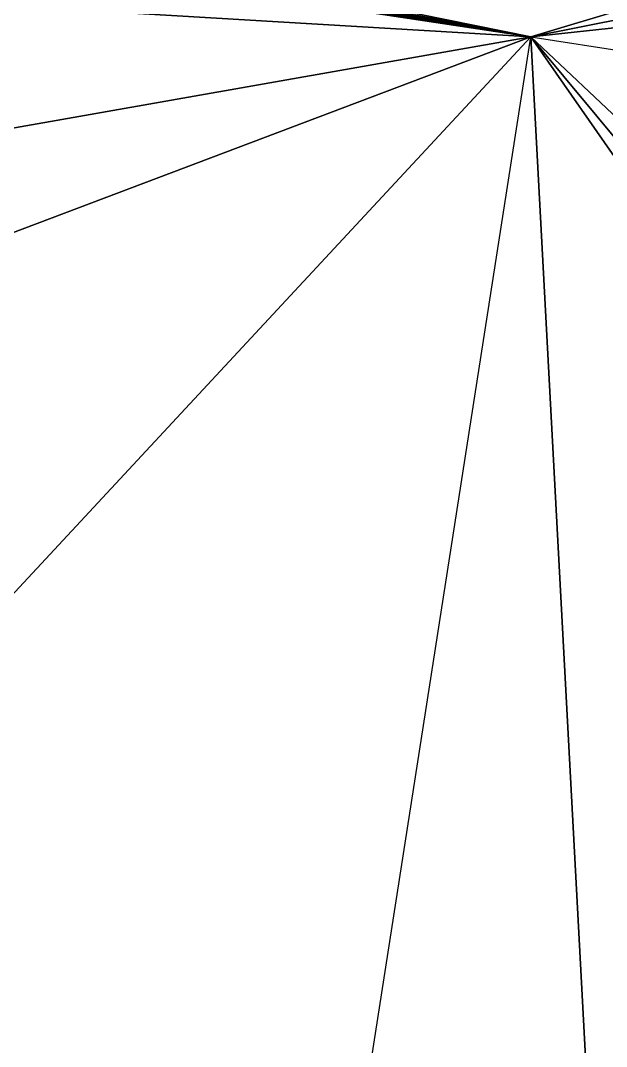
# Model space of a CAD drawing. Header units: metres. Extents: x 503497 to 504361, y 6966567 to 6966857.
# Drawn here: x 504144.56272 to 504144.5666, y 6966713.05802 to 6966713.06481 of the extents above; entities that cross this region are included whole.
import ezdxf

# ---------------------------------------------------------------- set-up
doc = ezdxf.new("R2010")
doc.units = ezdxf.units.M

msp = doc.modelspace()

# ---------------------------------------------------------------- linework, layer by layer
at = {"layer": 'SHADOW_APPROVED_20260111T072000'}
for points in [[(504144.1851, 6966710.622), (504144.5661, 6966713.0647), (504071.3923, 6966727.9687), (504071.0113, 6966725.526), (504144.1851, 6966710.622)], [(504144.5661, 6966713.0647), (504153.1826, 6966711.7206), (504080.0088, 6966726.6246), (504071.3923, 6966727.9687), (504144.5661, 6966713.0647)]]:
    msp.add_lwpolyline(points, close=True, dxfattribs=at)
msp.add_lwpolyline([(504124.6436, 6966689.8311), (504125.6223, 6966696.1052), (504122.7613, 6966696.5515), (504123.3955, 6966700.6171), (504123.6735, 6966701.1907), (504124.1841, 6966701.6081), (504124.6865, 6966701.7525), (504126.4679, 6966701.5261), (504126.6349, 6966702.5968), (504125.8564, 6966702.7697), (504125.4218, 6966703.0603), (504125.0625, 6966703.6133), (504124.9683, 6966704.1079), (504125.9354, 6966710.4181), (504127.8093, 6966710.1258), (504128.3574, 6966713.6393), (504140.8554, 6966711.6898), (504140.8554, 6966711.6898), (504140.7719, 6966711.1544), (504144.1851, 6966710.622), (504144.5661, 6966713.0647), (504153.1826, 6966711.7206), (504152.9477, 6966710.2148), (504167.8718, 6966707.8869)], dxfattribs=at)
at = {"layer": 'SHADOW_APPROVED_20260114T072400'}
for points in [[(504144.1851, 6966710.622), (504144.5661, 6966713.0647), (504072.5577, 6966726.7034), (504072.1767, 6966724.2607), (504144.1851, 6966710.622)], [(504144.5661, 6966713.0647), (504153.1826, 6966711.7206), (504081.1742, 6966725.3593), (504072.5577, 6966726.7034), (504144.5661, 6966713.0647)]]:
    msp.add_lwpolyline(points, close=True, dxfattribs=at)
msp.add_lwpolyline([(504124.6436, 6966689.8311), (504125.6223, 6966696.1052), (504122.7613, 6966696.5515), (504123.3955, 6966700.6171), (504123.6735, 6966701.1907), (504124.1841, 6966701.6081), (504124.6865, 6966701.7525), (504126.4679, 6966701.5261), (504126.6349, 6966702.5968), (504125.8564, 6966702.7697), (504125.4218, 6966703.0603), (504125.0625, 6966703.6133), (504124.9683, 6966704.1079), (504125.9354, 6966710.4181), (504127.8093, 6966710.1258), (504128.3574, 6966713.6393), (504140.8554, 6966711.6898), (504140.8554, 6966711.6898), (504140.7719, 6966711.1544), (504144.1851, 6966710.622), (504144.5661, 6966713.0647), (504153.1826, 6966711.7206), (504152.9477, 6966710.2148), (504167.8718, 6966707.8869)], dxfattribs=at)
at = {"layer": 'SHADOW_APPROVED_20260122T071500'}
for points in [[(504144.1851, 6966710.622), (504144.5661, 6966713.0647), (504061.9996, 6966727.8328), (504061.6186, 6966725.3901), (504144.1851, 6966710.622)], [(504144.5661, 6966713.0647), (504153.1826, 6966711.7206), (504070.6161, 6966726.4887), (504061.9996, 6966727.8328), (504144.5661, 6966713.0647)]]:
    msp.add_lwpolyline(points, close=True, dxfattribs=at)
msp.add_lwpolyline([(504124.6436, 6966689.8311), (504125.6223, 6966696.1052), (504122.7613, 6966696.5515), (504123.3955, 6966700.6171), (504123.6735, 6966701.1907), (504124.1841, 6966701.6081), (504124.6865, 6966701.7525), (504126.4679, 6966701.5261), (504126.6349, 6966702.5968), (504125.8564, 6966702.7697), (504125.4218, 6966703.0603), (504125.0625, 6966703.6133), (504124.9683, 6966704.1079), (504125.9354, 6966710.4181), (504127.8093, 6966710.1258), (504128.3574, 6966713.6393), (504140.8554, 6966711.6898), (504140.8554, 6966711.6898), (504140.7719, 6966711.1544), (504144.1851, 6966710.622), (504144.5661, 6966713.0647), (504153.1826, 6966711.7206), (504152.9477, 6966710.2148), (504167.8718, 6966707.8869)], dxfattribs=at)
at = {"layer": 'SHADOW_APPROVED_20260124T072500'}
for points in [[(504144.1851, 6966710.622), (504144.5661, 6966713.0647), (504068.323, 6966724.7797), (504067.942, 6966722.337), (504144.1851, 6966710.622)], [(504144.5661, 6966713.0647), (504153.1826, 6966711.7206), (504076.9395, 6966723.4356), (504068.323, 6966724.7797), (504144.5661, 6966713.0647)]]:
    msp.add_lwpolyline(points, close=True, dxfattribs=at)
msp.add_lwpolyline([(504124.6436, 6966689.8311), (504125.6223, 6966696.1052), (504122.7613, 6966696.5515), (504123.3955, 6966700.6171), (504123.6735, 6966701.1907), (504124.1841, 6966701.6081), (504124.6865, 6966701.7525), (504126.4679, 6966701.5261), (504126.6349, 6966702.5968), (504125.8564, 6966702.7697), (504125.4218, 6966703.0603), (504125.0625, 6966703.6133), (504124.9683, 6966704.1079), (504125.9354, 6966710.4181), (504127.8093, 6966710.1258), (504128.3574, 6966713.6393), (504140.8554, 6966711.6898), (504140.8554, 6966711.6898), (504140.7719, 6966711.1544), (504144.1851, 6966710.622), (504144.5661, 6966713.0647), (504153.1826, 6966711.7206), (504152.9477, 6966710.2148), (504167.8718, 6966707.8869)], dxfattribs=at)
at = {"layer": 'SHADOW_APPROVED_20260126T071100'}
for points in [[(504144.1851, 6966710.622), (504144.5661, 6966713.0647), (504056.141, 6966728.1105), (504055.76, 6966725.6678), (504144.1851, 6966710.622)], [(504144.5661, 6966713.0647), (504153.1826, 6966711.7206), (504064.7575, 6966726.7664), (504056.141, 6966728.1105), (504144.5661, 6966713.0647)]]:
    msp.add_lwpolyline(points, close=True, dxfattribs=at)
msp.add_lwpolyline([(504124.6436, 6966689.8311), (504125.6223, 6966696.1052), (504122.7613, 6966696.5515), (504123.3955, 6966700.6171), (504123.6735, 6966701.1907), (504124.1841, 6966701.6081), (504124.6865, 6966701.7525), (504126.4679, 6966701.5261), (504126.6349, 6966702.5968), (504125.8564, 6966702.7697), (504125.4218, 6966703.0603), (504125.0625, 6966703.6133), (504124.9683, 6966704.1079), (504125.9354, 6966710.4181), (504127.8093, 6966710.1258), (504128.3574, 6966713.6393), (504140.8554, 6966711.6898), (504140.8554, 6966711.6898), (504140.7719, 6966711.1544), (504144.1851, 6966710.622), (504144.5661, 6966713.0647), (504153.1826, 6966711.7206), (504152.9477, 6966710.2148), (504167.8718, 6966707.8869)], dxfattribs=at)
at = {"layer": 'SHADOW_APPROVED_20260127T071900'}
for points in [[(504144.1851, 6966710.622), (504144.5661, 6966713.0647), (504062.2232, 6966725.5573), (504061.8422, 6966723.1146), (504144.1851, 6966710.622)], [(504144.5661, 6966713.0647), (504153.1826, 6966711.7206), (504070.8397, 6966724.2132), (504062.2232, 6966725.5573), (504144.5661, 6966713.0647)]]:
    msp.add_lwpolyline(points, close=True, dxfattribs=at)
msp.add_lwpolyline([(504124.6436, 6966689.8311), (504125.6223, 6966696.1052), (504122.7613, 6966696.5515), (504123.3955, 6966700.6171), (504123.6735, 6966701.1907), (504124.1841, 6966701.6081), (504124.6865, 6966701.7525), (504126.4679, 6966701.5261), (504126.6349, 6966702.5968), (504125.8564, 6966702.7697), (504125.4218, 6966703.0603), (504125.0625, 6966703.6133), (504124.9683, 6966704.1079), (504125.9354, 6966710.4181), (504127.8093, 6966710.1258), (504128.3574, 6966713.6393), (504140.8554, 6966711.6898), (504140.8554, 6966711.6898), (504140.7719, 6966711.1544), (504144.1851, 6966710.622), (504144.5661, 6966713.0647), (504153.1826, 6966711.7206), (504152.9477, 6966710.2148), (504167.8718, 6966707.8869)], dxfattribs=at)
at = {"layer": 'SHADOW_APPROVED_20260129T071100'}
for points in [[(504144.1851, 6966710.622), (504144.5661, 6966713.0647), (504054.1204, 6966727.2835), (504053.7394, 6966724.8408), (504144.1851, 6966710.622)], [(504144.5661, 6966713.0647), (504153.1826, 6966711.7206), (504062.7369, 6966725.9394), (504054.1204, 6966727.2835), (504144.5661, 6966713.0647)]]:
    msp.add_lwpolyline(points, close=True, dxfattribs=at)
msp.add_lwpolyline([(504124.6436, 6966689.8311), (504125.6223, 6966696.1052), (504122.7613, 6966696.5515), (504123.3955, 6966700.6171), (504123.6735, 6966701.1907), (504124.1841, 6966701.6081), (504124.6865, 6966701.7525), (504126.4679, 6966701.5261), (504126.6349, 6966702.5968), (504125.8564, 6966702.7697), (504125.4218, 6966703.0603), (504125.0625, 6966703.6133), (504124.9683, 6966704.1079), (504125.9354, 6966710.4181), (504127.8093, 6966710.1258), (504128.3574, 6966713.6393), (504140.8554, 6966711.6898), (504140.8554, 6966711.6898), (504140.7719, 6966711.1544), (504144.1851, 6966710.622), (504144.5661, 6966713.0647), (504153.1826, 6966711.7206), (504152.9477, 6966710.2148), (504167.8718, 6966707.8869)], dxfattribs=at)
at = {"layer": 'SHADOW_APPROVED_20260130T071100'}
for points in [[(504144.1851, 6966710.622), (504144.5661, 6966713.0647), (504053.4342, 6966726.9789), (504053.0532, 6966724.5362), (504144.1851, 6966710.622)], [(504144.5661, 6966713.0647), (504153.1826, 6966711.7206), (504062.0507, 6966725.6348), (504053.4342, 6966726.9789), (504144.5661, 6966713.0647)]]:
    msp.add_lwpolyline(points, close=True, dxfattribs=at)
msp.add_lwpolyline([(504124.6436, 6966689.8311), (504125.6223, 6966696.1052), (504122.7613, 6966696.5515), (504123.3955, 6966700.6171), (504123.6735, 6966701.1907), (504124.1841, 6966701.6081), (504124.6865, 6966701.7525), (504126.4679, 6966701.5261), (504126.6349, 6966702.5968), (504125.8564, 6966702.7697), (504125.4218, 6966703.0603), (504125.0625, 6966703.6133), (504124.9683, 6966704.1079), (504125.9354, 6966710.4181), (504127.8093, 6966710.1258), (504128.3574, 6966713.6393), (504140.8554, 6966711.6898), (504140.8554, 6966711.6898), (504140.7719, 6966711.1544), (504144.1851, 6966710.622), (504144.5661, 6966713.0647), (504153.1826, 6966711.7206), (504152.9477, 6966710.2148), (504167.8718, 6966707.8869)], dxfattribs=at)
at = {"layer": 'SHADOW_APPROVED_20260203T070000'}
for points in [[(504144.1851, 6966710.622), (504144.5661, 6966713.0647), (504038.5419, 6966729.3661), (504038.1609, 6966726.9234), (504144.1851, 6966710.622)], [(504144.5661, 6966713.0647), (504153.1826, 6966711.7206), (504047.1584, 6966728.022), (504038.5419, 6966729.3661), (504144.5661, 6966713.0647)]]:
    msp.add_lwpolyline(points, close=True, dxfattribs=at)
msp.add_lwpolyline([(504124.6436, 6966689.8311), (504125.6223, 6966696.1052), (504122.7613, 6966696.5515), (504123.3955, 6966700.6171), (504123.6735, 6966701.1907), (504124.1841, 6966701.6081), (504124.6865, 6966701.7525), (504126.4679, 6966701.5261), (504126.6349, 6966702.5968), (504125.8564, 6966702.7697), (504125.4218, 6966703.0603), (504125.0625, 6966703.6133), (504124.9683, 6966704.1079), (504125.9354, 6966710.4181), (504127.8093, 6966710.1258), (504128.3574, 6966713.6393), (504140.8554, 6966711.6898), (504140.8554, 6966711.6898), (504140.7719, 6966711.1544), (504144.1851, 6966710.622), (504144.5661, 6966713.0647), (504153.1826, 6966711.7206), (504152.9477, 6966710.2148), (504167.8718, 6966707.8869)], dxfattribs=at)
at = {"layer": 'SHADOW_APPROVED_20260314T074000'}
msp.add_lwpolyline([(504124.6436, 6966689.8311), (504125.6223, 6966696.1052), (504122.7613, 6966696.5515), (504123.3955, 6966700.6171), (504123.6735, 6966701.1907), (504124.1841, 6966701.6081), (504124.6865, 6966701.7525), (504126.4679, 6966701.5261), (504126.6349, 6966702.5968), (504125.8564, 6966702.7697), (504125.4218, 6966703.0603), (504125.0625, 6966703.6133), (504124.9683, 6966704.1079), (504125.9354, 6966710.4181), (504127.8093, 6966710.1258), (504128.3574, 6966713.6393), (504140.8554, 6966711.6898), (504140.8554, 6966711.6898), (504140.7719, 6966711.1544), (504144.1851, 6966710.622), (504144.5661, 6966713.0647), (504153.1826, 6966711.7206), (504152.9477, 6966710.2148), (504167.8718, 6966707.8869)], dxfattribs=at)
for points in [[(504144.1851, 6966710.622), (504144.5661, 6966713.0647), (504056.8116, 6966697.6083), (504056.4306, 6966695.1656), (504144.1851, 6966710.622)], [(504144.5661, 6966713.0647), (504153.1826, 6966711.7206), (504065.4281, 6966696.2642), (504056.8116, 6966697.6083), (504144.5661, 6966713.0647)]]:
    msp.add_lwpolyline(points, close=True, dxfattribs=at)
at = {"layer": 'SHADOW_APPROVED_20260426T070000'}
msp.add_lwpolyline([(504124.6436, 6966689.8311), (504125.6223, 6966696.1052), (504122.7613, 6966696.5515), (504123.3955, 6966700.6171), (504123.6735, 6966701.1907), (504124.1841, 6966701.6081), (504124.6865, 6966701.7525), (504126.4679, 6966701.5261), (504126.6349, 6966702.5968), (504125.8564, 6966702.7697), (504125.4218, 6966703.0603), (504125.0625, 6966703.6133), (504124.9683, 6966704.1079), (504125.9354, 6966710.4181), (504127.8093, 6966710.1258), (504128.3574, 6966713.6393), (504140.8554, 6966711.6898), (504140.8554, 6966711.6898), (504140.7719, 6966711.1544), (504144.1851, 6966710.622), (504144.5661, 6966713.0647), (504153.1826, 6966711.7206), (504152.9477, 6966710.2148), (504167.8718, 6966707.8869)], dxfattribs=at)
for points in [[(504144.1851, 6966710.622), (504144.5661, 6966713.0647), (503927.4385, 6966631.0029), (503927.0575, 6966628.5602), (504144.1851, 6966710.622)], [(504144.5661, 6966713.0647), (504153.1826, 6966711.7206), (503936.055, 6966629.6588), (503927.4385, 6966631.0029), (504144.5661, 6966713.0647)]]:
    msp.add_lwpolyline(points, close=True, dxfattribs=at)
at = {"layer": 'SHADOW_APPROVED_20260621T090000'}
msp.add_lwpolyline([(504124.6436, 6966689.8311), (504125.6223, 6966696.1052), (504122.7613, 6966696.5515), (504123.3955, 6966700.6171), (504123.6735, 6966701.1907), (504124.1841, 6966701.6081), (504124.6865, 6966701.7525), (504126.4679, 6966701.5261), (504126.6349, 6966702.5968), (504125.8564, 6966702.7697), (504125.4218, 6966703.0603), (504125.0625, 6966703.6133), (504124.9683, 6966704.1079), (504125.9354, 6966710.4181), (504127.8093, 6966710.1258), (504128.3574, 6966713.6393), (504140.8554, 6966711.6898), (504140.8554, 6966711.6898), (504140.7719, 6966711.1544), (504144.1851, 6966710.622), (504144.5661, 6966713.0647), (504153.1826, 6966711.7206), (504152.9477, 6966710.2148), (504167.8718, 6966707.8869)], dxfattribs=at)
for points in [[(504144.1851, 6966710.622), (504144.5661, 6966713.0647), (504086.0498, 6966650.1331), (504085.6688, 6966647.6904), (504144.1851, 6966710.622)], [(504144.5661, 6966713.0647), (504153.1826, 6966711.7206), (504094.6663, 6966648.789), (504086.0498, 6966650.1331), (504144.5661, 6966713.0647)]]:
    msp.add_lwpolyline(points, close=True, dxfattribs=at)
at = {"layer": 'SHADOW_APPROVED_20260621T120000'}
msp.add_lwpolyline([(504124.6436, 6966689.8311), (504125.6223, 6966696.1052), (504122.7613, 6966696.5515), (504123.3955, 6966700.6171), (504123.6735, 6966701.1907), (504124.1841, 6966701.6081), (504124.6865, 6966701.7525), (504126.4679, 6966701.5261), (504126.6349, 6966702.5968), (504125.8564, 6966702.7697), (504125.4218, 6966703.0603), (504125.0625, 6966703.6133), (504124.9683, 6966704.1079), (504125.9354, 6966710.4181), (504127.8093, 6966710.1258), (504128.3574, 6966713.6393), (504140.8554, 6966711.6898), (504140.8554, 6966711.6898), (504140.7719, 6966711.1544), (504144.1851, 6966710.622), (504144.5661, 6966713.0647), (504153.1826, 6966711.7206), (504152.9477, 6966710.2148), (504167.8718, 6966707.8869)], dxfattribs=at)
for points in [[(504144.1851, 6966710.622), (504144.5661, 6966713.0647), (504147.1871, 6966664.3919), (504146.8061, 6966661.9492), (504144.1851, 6966710.622)], [(504144.5661, 6966713.0647), (504153.1826, 6966711.7206), (504155.8036, 6966663.0478), (504147.1871, 6966664.3919), (504144.5661, 6966713.0647)]]:
    msp.add_lwpolyline(points, close=True, dxfattribs=at)
at = {"layer": 'SHADOW_APPROVED_20260621T140000'}
msp.add_lwpolyline([(504124.6436, 6966689.8311), (504125.6223, 6966696.1052), (504122.7613, 6966696.5515), (504123.3955, 6966700.6171), (504123.6735, 6966701.1907), (504124.1841, 6966701.6081), (504124.6865, 6966701.7525), (504126.4679, 6966701.5261), (504126.6349, 6966702.5968), (504125.8564, 6966702.7697), (504125.4218, 6966703.0603), (504125.0625, 6966703.6133), (504124.9683, 6966704.1079), (504125.9354, 6966710.4181), (504127.8093, 6966710.1258), (504128.3574, 6966713.6393), (504140.8554, 6966711.6898), (504140.8554, 6966711.6898), (504140.7719, 6966711.1544), (504144.1851, 6966710.622), (504144.5661, 6966713.0647), (504153.1826, 6966711.7206), (504152.9477, 6966710.2148), (504167.8718, 6966707.8869)], dxfattribs=at)
for points in [[(504144.1851, 6966710.622), (504144.5661, 6966713.0647), (504183.4758, 6966657.2587), (504183.0948, 6966654.816), (504144.1851, 6966710.622)], [(504144.5661, 6966713.0647), (504153.1826, 6966711.7206), (504192.0923, 6966655.9146), (504183.4758, 6966657.2587), (504144.5661, 6966713.0647)]]:
    msp.add_lwpolyline(points, close=True, dxfattribs=at)
at = {"layer": 'SHADOW_APPROVED_20260621T150000'}
msp.add_lwpolyline([(504124.6436, 6966689.8311), (504125.6223, 6966696.1052), (504122.7613, 6966696.5515), (504123.3955, 6966700.6171), (504123.6735, 6966701.1907), (504124.1841, 6966701.6081), (504124.6865, 6966701.7525), (504126.4679, 6966701.5261), (504126.6349, 6966702.5968), (504125.8564, 6966702.7697), (504125.4218, 6966703.0603), (504125.0625, 6966703.6133), (504124.9683, 6966704.1079), (504125.9354, 6966710.4181), (504127.8093, 6966710.1258), (504128.3574, 6966713.6393), (504140.8554, 6966711.6898), (504140.8554, 6966711.6898), (504140.7719, 6966711.1544), (504144.1851, 6966710.622), (504144.5661, 6966713.0647), (504153.1826, 6966711.7206), (504152.9477, 6966710.2148), (504167.8718, 6966707.8869)], dxfattribs=at)
for points in [[(504144.1851, 6966710.622), (504144.5661, 6966713.0647), (504217.8462, 6966644.0619), (504217.4652, 6966641.6192), (504144.1851, 6966710.622)], [(504144.5661, 6966713.0647), (504153.1826, 6966711.7206), (504226.4627, 6966642.7178), (504217.8462, 6966644.0619), (504144.5661, 6966713.0647)]]:
    msp.add_lwpolyline(points, close=True, dxfattribs=at)
at = {"layer": 'SHADOW_APPROVED_20260621T160000'}
msp.add_lwpolyline([(504124.6436, 6966689.8311), (504125.6223, 6966696.1052), (504122.7613, 6966696.5515), (504123.3955, 6966700.6171), (504123.6735, 6966701.1907), (504124.1841, 6966701.6081), (504124.6865, 6966701.7525), (504126.4679, 6966701.5261), (504126.6349, 6966702.5968), (504125.8564, 6966702.7697), (504125.4218, 6966703.0603), (504125.0625, 6966703.6133), (504124.9683, 6966704.1079), (504125.9354, 6966710.4181), (504127.8093, 6966710.1258), (504128.3574, 6966713.6393), (504140.8554, 6966711.6898), (504140.8554, 6966711.6898), (504140.7719, 6966711.1544), (504144.1851, 6966710.622), (504144.5661, 6966713.0647), (504153.1826, 6966711.7206), (504152.9477, 6966710.2148), (504167.8718, 6966707.8869)], dxfattribs=at)
at = {"layer": 'SHADOW_APPROVED_20261019T053000'}
for points in [[(504144.1851, 6966710.622), (504144.5661, 6966713.0647), (503567.8104, 6966805.1975), (503567.4294, 6966802.7548), (504144.1851, 6966710.622)], [(504144.5661, 6966713.0647), (504153.1826, 6966711.7206), (503576.4269, 6966803.8534), (503567.8104, 6966805.1975), (504144.5661, 6966713.0647)]]:
    msp.add_lwpolyline(points, close=True, dxfattribs=at)
msp.add_lwpolyline([(504124.6436, 6966689.8311), (504125.6223, 6966696.1052), (504122.7613, 6966696.5515), (504123.3955, 6966700.6171), (504123.6735, 6966701.1907), (504124.1841, 6966701.6081), (504124.6865, 6966701.7525), (504126.4679, 6966701.5261), (504126.6349, 6966702.5968), (504125.8564, 6966702.7697), (504125.4218, 6966703.0603), (504125.0625, 6966703.6133), (504124.9683, 6966704.1079), (504125.9354, 6966710.4181), (504127.8093, 6966710.1258), (504128.3574, 6966713.6393), (504140.8554, 6966711.6898), (504140.8554, 6966711.6898), (504140.7719, 6966711.1544), (504144.1851, 6966710.622), (504144.5661, 6966713.0647), (504153.1826, 6966711.7206), (504152.9477, 6966710.2148), (504167.8718, 6966707.8869)], dxfattribs=at)
at = {"layer": 'SHADOW_APPROVED_20261112T063500'}
for points in [[(504144.1851, 6966710.622), (504144.5661, 6966713.0647), (504046.2878, 6966729.0189), (504045.9068, 6966726.5762), (504144.1851, 6966710.622)], [(504144.5661, 6966713.0647), (504153.1826, 6966711.7206), (504054.9043, 6966727.6748), (504046.2878, 6966729.0189), (504144.5661, 6966713.0647)]]:
    msp.add_lwpolyline(points, close=True, dxfattribs=at)
msp.add_lwpolyline([(504124.6436, 6966689.8311), (504125.6223, 6966696.1052), (504122.7613, 6966696.5515), (504123.3955, 6966700.6171), (504123.6735, 6966701.1907), (504124.1841, 6966701.6081), (504124.6865, 6966701.7525), (504126.4679, 6966701.5261), (504126.6349, 6966702.5968), (504125.8564, 6966702.7697), (504125.4218, 6966703.0603), (504125.0625, 6966703.6133), (504124.9683, 6966704.1079), (504125.9354, 6966710.4181), (504127.8093, 6966710.1258), (504128.3574, 6966713.6393), (504140.8554, 6966711.6898), (504140.8554, 6966711.6898), (504140.7719, 6966711.1544), (504144.1851, 6966710.622), (504144.5661, 6966713.0647), (504153.1826, 6966711.7206), (504152.9477, 6966710.2148), (504167.8718, 6966707.8869)], dxfattribs=at)
at = {"layer": 'SHADOW_APPROVED_20261113T063500'}
for points in [[(504144.1851, 6966710.622), (504144.5661, 6966713.0647), (504046.756, 6966729.4344), (504046.375, 6966726.9917), (504144.1851, 6966710.622)], [(504144.5661, 6966713.0647), (504153.1826, 6966711.7206), (504055.3725, 6966728.0903), (504046.756, 6966729.4344), (504144.5661, 6966713.0647)]]:
    msp.add_lwpolyline(points, close=True, dxfattribs=at)
msp.add_lwpolyline([(504124.6436, 6966689.8311), (504125.6223, 6966696.1052), (504122.7613, 6966696.5515), (504123.3955, 6966700.6171), (504123.6735, 6966701.1907), (504124.1841, 6966701.6081), (504124.6865, 6966701.7525), (504126.4679, 6966701.5261), (504126.6349, 6966702.5968), (504125.8564, 6966702.7697), (504125.4218, 6966703.0603), (504125.0625, 6966703.6133), (504124.9683, 6966704.1079), (504125.9354, 6966710.4181), (504127.8093, 6966710.1258), (504128.3574, 6966713.6393), (504140.8554, 6966711.6898), (504140.8554, 6966711.6898), (504140.7719, 6966711.1544), (504144.1851, 6966710.622), (504144.5661, 6966713.0647), (504153.1826, 6966711.7206), (504152.9477, 6966710.2148), (504167.8718, 6966707.8869)], dxfattribs=at)
at = {"layer": 'SHADOW_APPROVED_20261122T065200'}
for points in [[(504144.1851, 6966710.622), (504144.5661, 6966713.0647), (504064.402, 6966727.5155), (504064.021, 6966725.0728), (504144.1851, 6966710.622)], [(504144.5661, 6966713.0647), (504153.1826, 6966711.7206), (504073.0185, 6966726.1714), (504064.402, 6966727.5155), (504144.5661, 6966713.0647)]]:
    msp.add_lwpolyline(points, close=True, dxfattribs=at)
msp.add_lwpolyline([(504124.6436, 6966689.8311), (504125.6223, 6966696.1052), (504122.7613, 6966696.5515), (504123.3955, 6966700.6171), (504123.6735, 6966701.1907), (504124.1841, 6966701.6081), (504124.6865, 6966701.7525), (504126.4679, 6966701.5261), (504126.6349, 6966702.5968), (504125.8564, 6966702.7697), (504125.4218, 6966703.0603), (504125.0625, 6966703.6133), (504124.9683, 6966704.1079), (504125.9354, 6966710.4181), (504127.8093, 6966710.1258), (504128.3574, 6966713.6393), (504140.8554, 6966711.6898), (504140.8554, 6966711.6898), (504140.7719, 6966711.1544), (504144.1851, 6966710.622), (504144.5661, 6966713.0647), (504153.1826, 6966711.7206), (504152.9477, 6966710.2148), (504167.8718, 6966707.8869)], dxfattribs=at)
at = {"layer": 'SHADOW_APPROVED_20261123T070300'}
for points in [[(504144.1851, 6966710.622), (504144.5661, 6966713.0647), (504072.1692, 6966725.0712), (504071.7882, 6966722.6285), (504144.1851, 6966710.622)], [(504144.5661, 6966713.0647), (504153.1826, 6966711.7206), (504080.7857, 6966723.7271), (504072.1692, 6966725.0712), (504144.5661, 6966713.0647)]]:
    msp.add_lwpolyline(points, close=True, dxfattribs=at)
msp.add_lwpolyline([(504124.6436, 6966689.8311), (504125.6223, 6966696.1052), (504122.7613, 6966696.5515), (504123.3955, 6966700.6171), (504123.6735, 6966701.1907), (504124.1841, 6966701.6081), (504124.6865, 6966701.7525), (504126.4679, 6966701.5261), (504126.6349, 6966702.5968), (504125.8564, 6966702.7697), (504125.4218, 6966703.0603), (504125.0625, 6966703.6133), (504124.9683, 6966704.1079), (504125.9354, 6966710.4181), (504127.8093, 6966710.1258), (504128.3574, 6966713.6393), (504140.8554, 6966711.6898), (504140.8554, 6966711.6898), (504140.7719, 6966711.1544), (504144.1851, 6966710.622), (504144.5661, 6966713.0647), (504153.1826, 6966711.7206), (504152.9477, 6966710.2148), (504167.8718, 6966707.8869)], dxfattribs=at)
at = {"layer": 'SHADOW_APPROVED_20261221T090000'}
for points in [[(504144.1851, 6966710.622), (504144.5661, 6966713.0647), (504114.3114, 6966714.8641), (504113.9304, 6966712.4214), (504144.1851, 6966710.622)], [(504144.5661, 6966713.0647), (504153.1826, 6966711.7206), (504122.9279, 6966713.52), (504114.3114, 6966714.8641), (504144.5661, 6966713.0647)]]:
    msp.add_lwpolyline(points, close=True, dxfattribs=at)
msp.add_lwpolyline([(504124.6436, 6966689.8311), (504125.6223, 6966696.1052), (504122.7613, 6966696.5515), (504123.3955, 6966700.6171), (504123.6735, 6966701.1907), (504124.1841, 6966701.6081), (504124.6865, 6966701.7525), (504126.4679, 6966701.5261), (504126.6349, 6966702.5968), (504125.8564, 6966702.7697), (504125.4218, 6966703.0603), (504125.0625, 6966703.6133), (504124.9683, 6966704.1079), (504125.9354, 6966710.4181), (504127.8093, 6966710.1258), (504128.3574, 6966713.6393), (504140.8554, 6966711.6898), (504140.8554, 6966711.6898), (504140.7719, 6966711.1544), (504144.1851, 6966710.622), (504144.5661, 6966713.0647), (504153.1826, 6966711.7206), (504152.9477, 6966710.2148), (504167.8718, 6966707.8869)], dxfattribs=at)
at = {"layer": 'SHADOW_APPROVED_20261221T120000'}
msp.add_lwpolyline([(504124.6436, 6966689.8311), (504125.6223, 6966696.1052), (504122.7613, 6966696.5515), (504123.3955, 6966700.6171), (504123.6735, 6966701.1907), (504124.1841, 6966701.6081), (504124.6865, 6966701.7525), (504126.4679, 6966701.5261), (504126.6349, 6966702.5968), (504125.8564, 6966702.7697), (504125.4218, 6966703.0603), (504125.0625, 6966703.6133), (504124.9683, 6966704.1079), (504125.9354, 6966710.4181), (504127.8093, 6966710.1258), (504128.3574, 6966713.6393), (504140.8554, 6966711.6898), (504140.8554, 6966711.6898), (504140.7719, 6966711.1544), (504144.1851, 6966710.622), (504144.5661, 6966713.0647), (504153.1826, 6966711.7206), (504152.9477, 6966710.2148), (504167.8718, 6966707.8869)], dxfattribs=at)
for points in [[(504144.1851, 6966710.622), (504144.5661, 6966713.0647), (504146.8386, 6966710.3339), (504146.4576, 6966707.8912), (504144.1851, 6966710.622)], [(504144.5661, 6966713.0647), (504153.1826, 6966711.7206), (504155.4551, 6966708.9898), (504146.8386, 6966710.3339), (504144.5661, 6966713.0647)]]:
    msp.add_lwpolyline(points, close=True, dxfattribs=at)
at = {"layer": 'SHADOW_APPROVED_20261221T150000'}
for points in [[(504144.1851, 6966710.622), (504144.5661, 6966713.0647), (504182.26, 6966717.085), (504181.879, 6966714.6423), (504144.1851, 6966710.622)], [(504144.5661, 6966713.0647), (504153.1826, 6966711.7206), (504190.8765, 6966715.7409), (504182.26, 6966717.085), (504144.5661, 6966713.0647)]]:
    msp.add_lwpolyline(points, close=True, dxfattribs=at)
msp.add_lwpolyline([(504124.6436, 6966689.8311), (504125.6223, 6966696.1052), (504122.7613, 6966696.5515), (504123.3955, 6966700.6171), (504123.6735, 6966701.1907), (504124.1841, 6966701.6081), (504124.6865, 6966701.7525), (504126.4679, 6966701.5261), (504126.6349, 6966702.5968), (504125.8564, 6966702.7697), (504125.4218, 6966703.0603), (504125.0625, 6966703.6133), (504124.9683, 6966704.1079), (504125.9354, 6966710.4181), (504127.8093, 6966710.1258), (504128.3574, 6966713.6393), (504140.8554, 6966711.6898), (504140.8554, 6966711.6898), (504140.7719, 6966711.1544), (504144.1851, 6966710.622), (504144.5661, 6966713.0647), (504153.1826, 6966711.7206), (504152.9477, 6966710.2148), (504167.8718, 6966707.8869)], dxfattribs=at)
at = {"layer": 'SHADOW_APPROVED_20261221T160000'}
for points in [[(504144.1851, 6966710.622), (504144.5661, 6966713.0647), (504204.1279, 6966725.0165), (504203.7469, 6966722.5738), (504144.1851, 6966710.622)], [(504144.5661, 6966713.0647), (504153.1826, 6966711.7206), (504212.7444, 6966723.6724), (504204.1279, 6966725.0165), (504144.5661, 6966713.0647)]]:
    msp.add_lwpolyline(points, close=True, dxfattribs=at)
msp.add_lwpolyline([(504124.6436, 6966689.8311), (504125.6223, 6966696.1052), (504122.7613, 6966696.5515), (504123.3955, 6966700.6171), (504123.6735, 6966701.1907), (504124.1841, 6966701.6081), (504124.6865, 6966701.7525), (504126.4679, 6966701.5261), (504126.6349, 6966702.5968), (504125.8564, 6966702.7697), (504125.4218, 6966703.0603), (504125.0625, 6966703.6133), (504124.9683, 6966704.1079), (504125.9354, 6966710.4181), (504127.8093, 6966710.1258), (504128.3574, 6966713.6393), (504140.8554, 6966711.6898), (504140.8554, 6966711.6898), (504140.7719, 6966711.1544), (504144.1851, 6966710.622), (504144.5661, 6966713.0647), (504153.1826, 6966711.7206), (504152.9477, 6966710.2148), (504167.8718, 6966707.8869)], dxfattribs=at)
at = {"layer": 'SHADOW_APPROVED_20261221T170000'}
for points in [[(504144.1851, 6966710.622), (504144.5661, 6966713.0647), (504247.766, 6966743.9523), (504247.385, 6966741.5096), (504144.1851, 6966710.622)], [(504144.5661, 6966713.0647), (504153.1826, 6966711.7206), (504256.3825, 6966742.6082), (504247.766, 6966743.9523), (504144.5661, 6966713.0647)]]:
    msp.add_lwpolyline(points, close=True, dxfattribs=at)
msp.add_lwpolyline([(504124.6436, 6966689.8311), (504125.6223, 6966696.1052), (504122.7613, 6966696.5515), (504123.3955, 6966700.6171), (504123.6735, 6966701.1907), (504124.1841, 6966701.6081), (504124.6865, 6966701.7525), (504126.4679, 6966701.5261), (504126.6349, 6966702.5968), (504125.8564, 6966702.7697), (504125.4218, 6966703.0603), (504125.0625, 6966703.6133), (504124.9683, 6966704.1079), (504125.9354, 6966710.4181), (504127.8093, 6966710.1258), (504128.3574, 6966713.6393), (504140.8554, 6966711.6898), (504140.8554, 6966711.6898), (504140.7719, 6966711.1544), (504144.1851, 6966710.622), (504144.5661, 6966713.0647), (504153.1826, 6966711.7206), (504152.9477, 6966710.2148), (504167.8718, 6966707.8869)], dxfattribs=at)
at = {"layer": 'SHADOW_COMPARATOR_RL48_20260111T072000'}
for points in [[(504144.1851, 6966710.622), (504144.5661, 6966713.0647), (504098.9388, 6966722.3581), (504098.5578, 6966719.9154), (504144.1851, 6966710.622)], [(504144.5661, 6966713.0647), (504153.1826, 6966711.7206), (504107.5553, 6966721.014), (504098.9388, 6966722.3581), (504144.5661, 6966713.0647)]]:
    msp.add_lwpolyline(points, close=True, dxfattribs=at)
msp.add_lwpolyline([(504124.6436, 6966689.8311), (504125.6223, 6966696.1052), (504122.7613, 6966696.5515), (504123.3955, 6966700.6171), (504123.6735, 6966701.1907), (504124.1841, 6966701.6081), (504124.6865, 6966701.7525), (504126.4679, 6966701.5261), (504126.6349, 6966702.5968), (504125.8564, 6966702.7697), (504125.4218, 6966703.0603), (504125.0625, 6966703.6133), (504124.9683, 6966704.1079), (504125.9354, 6966710.4181), (504127.8093, 6966710.1258), (504128.3574, 6966713.6393), (504140.8554, 6966711.6898), (504140.8554, 6966711.6898), (504140.7719, 6966711.1544), (504144.1851, 6966710.622), (504144.5661, 6966713.0647), (504153.1826, 6966711.7206), (504152.9477, 6966710.2148), (504167.8718, 6966707.8869)], dxfattribs=at)
at = {"layer": 'SHADOW_COMPARATOR_RL48_20260114T072400'}
for points in [[(504144.1851, 6966710.622), (504144.5661, 6966713.0647), (504099.6655, 6966721.5691), (504099.2845, 6966719.1264), (504144.1851, 6966710.622)], [(504144.5661, 6966713.0647), (504153.1826, 6966711.7206), (504108.282, 6966720.225), (504099.6655, 6966721.5691), (504144.5661, 6966713.0647)]]:
    msp.add_lwpolyline(points, close=True, dxfattribs=at)
msp.add_lwpolyline([(504124.6436, 6966689.8311), (504125.6223, 6966696.1052), (504122.7613, 6966696.5515), (504123.3955, 6966700.6171), (504123.6735, 6966701.1907), (504124.1841, 6966701.6081), (504124.6865, 6966701.7525), (504126.4679, 6966701.5261), (504126.6349, 6966702.5968), (504125.8564, 6966702.7697), (504125.4218, 6966703.0603), (504125.0625, 6966703.6133), (504124.9683, 6966704.1079), (504125.9354, 6966710.4181), (504127.8093, 6966710.1258), (504128.3574, 6966713.6393), (504140.8554, 6966711.6898), (504140.8554, 6966711.6898), (504140.7719, 6966711.1544), (504144.1851, 6966710.622), (504144.5661, 6966713.0647), (504153.1826, 6966711.7206), (504152.9477, 6966710.2148), (504167.8718, 6966707.8869)], dxfattribs=at)
at = {"layer": 'SHADOW_COMPARATOR_RL48_20260122T071500'}
for points in [[(504144.1851, 6966710.622), (504144.5661, 6966713.0647), (504093.082, 6966722.2733), (504092.701, 6966719.8306), (504144.1851, 6966710.622)], [(504144.5661, 6966713.0647), (504153.1826, 6966711.7206), (504101.6985, 6966720.9292), (504093.082, 6966722.2733), (504144.5661, 6966713.0647)]]:
    msp.add_lwpolyline(points, close=True, dxfattribs=at)
msp.add_lwpolyline([(504124.6436, 6966689.8311), (504125.6223, 6966696.1052), (504122.7613, 6966696.5515), (504123.3955, 6966700.6171), (504123.6735, 6966701.1907), (504124.1841, 6966701.6081), (504124.6865, 6966701.7525), (504126.4679, 6966701.5261), (504126.6349, 6966702.5968), (504125.8564, 6966702.7697), (504125.4218, 6966703.0603), (504125.0625, 6966703.6133), (504124.9683, 6966704.1079), (504125.9354, 6966710.4181), (504127.8093, 6966710.1258), (504128.3574, 6966713.6393), (504140.8554, 6966711.6898), (504140.8554, 6966711.6898), (504140.7719, 6966711.1544), (504144.1851, 6966710.622), (504144.5661, 6966713.0647), (504153.1826, 6966711.7206), (504152.9477, 6966710.2148), (504167.8718, 6966707.8869)], dxfattribs=at)
at = {"layer": 'SHADOW_COMPARATOR_RL48_20260124T072500'}
for points in [[(504144.1851, 6966710.622), (504144.5661, 6966713.0647), (504097.0249, 6966720.3696), (504096.6439, 6966717.9269), (504144.1851, 6966710.622)], [(504144.5661, 6966713.0647), (504153.1826, 6966711.7206), (504105.6414, 6966719.0255), (504097.0249, 6966720.3696), (504144.5661, 6966713.0647)]]:
    msp.add_lwpolyline(points, close=True, dxfattribs=at)
msp.add_lwpolyline([(504124.6436, 6966689.8311), (504125.6223, 6966696.1052), (504122.7613, 6966696.5515), (504123.3955, 6966700.6171), (504123.6735, 6966701.1907), (504124.1841, 6966701.6081), (504124.6865, 6966701.7525), (504126.4679, 6966701.5261), (504126.6349, 6966702.5968), (504125.8564, 6966702.7697), (504125.4218, 6966703.0603), (504125.0625, 6966703.6133), (504124.9683, 6966704.1079), (504125.9354, 6966710.4181), (504127.8093, 6966710.1258), (504128.3574, 6966713.6393), (504140.8554, 6966711.6898), (504140.8554, 6966711.6898), (504140.7719, 6966711.1544), (504144.1851, 6966710.622), (504144.5661, 6966713.0647), (504153.1826, 6966711.7206), (504152.9477, 6966710.2148), (504167.8718, 6966707.8869)], dxfattribs=at)
at = {"layer": 'SHADOW_COMPARATOR_RL48_20260126T071100'}
for points in [[(504144.1851, 6966710.622), (504144.5661, 6966713.0647), (504089.4289, 6966722.4465), (504089.0479, 6966720.0038), (504144.1851, 6966710.622)], [(504144.5661, 6966713.0647), (504153.1826, 6966711.7206), (504098.0454, 6966721.1024), (504089.4289, 6966722.4465), (504144.5661, 6966713.0647)]]:
    msp.add_lwpolyline(points, close=True, dxfattribs=at)
msp.add_lwpolyline([(504124.6436, 6966689.8311), (504125.6223, 6966696.1052), (504122.7613, 6966696.5515), (504123.3955, 6966700.6171), (504123.6735, 6966701.1907), (504124.1841, 6966701.6081), (504124.6865, 6966701.7525), (504126.4679, 6966701.5261), (504126.6349, 6966702.5968), (504125.8564, 6966702.7697), (504125.4218, 6966703.0603), (504125.0625, 6966703.6133), (504124.9683, 6966704.1079), (504125.9354, 6966710.4181), (504127.8093, 6966710.1258), (504128.3574, 6966713.6393), (504140.8554, 6966711.6898), (504140.8554, 6966711.6898), (504140.7719, 6966711.1544), (504144.1851, 6966710.622), (504144.5661, 6966713.0647), (504153.1826, 6966711.7206), (504152.9477, 6966710.2148), (504167.8718, 6966707.8869)], dxfattribs=at)
at = {"layer": 'SHADOW_COMPARATOR_RL48_20260127T071900'}
for points in [[(504144.1851, 6966710.622), (504144.5661, 6966713.0647), (504093.2214, 6966720.8544), (504092.8404, 6966718.4117), (504144.1851, 6966710.622)], [(504144.5661, 6966713.0647), (504153.1826, 6966711.7206), (504101.8379, 6966719.5103), (504093.2214, 6966720.8544), (504144.5661, 6966713.0647)]]:
    msp.add_lwpolyline(points, close=True, dxfattribs=at)
msp.add_lwpolyline([(504124.6436, 6966689.8311), (504125.6223, 6966696.1052), (504122.7613, 6966696.5515), (504123.3955, 6966700.6171), (504123.6735, 6966701.1907), (504124.1841, 6966701.6081), (504124.6865, 6966701.7525), (504126.4679, 6966701.5261), (504126.6349, 6966702.5968), (504125.8564, 6966702.7697), (504125.4218, 6966703.0603), (504125.0625, 6966703.6133), (504124.9683, 6966704.1079), (504125.9354, 6966710.4181), (504127.8093, 6966710.1258), (504128.3574, 6966713.6393), (504140.8554, 6966711.6898), (504140.8554, 6966711.6898), (504140.7719, 6966711.1544), (504144.1851, 6966710.622), (504144.5661, 6966713.0647), (504153.1826, 6966711.7206), (504152.9477, 6966710.2148), (504167.8718, 6966707.8869)], dxfattribs=at)
at = {"layer": 'SHADOW_COMPARATOR_RL48_20260129T071100'}
for points in [[(504144.1851, 6966710.622), (504144.5661, 6966713.0647), (504088.1689, 6966721.9308), (504087.7879, 6966719.4881), (504144.1851, 6966710.622)], [(504144.5661, 6966713.0647), (504153.1826, 6966711.7206), (504096.7854, 6966720.5867), (504088.1689, 6966721.9308), (504144.5661, 6966713.0647)]]:
    msp.add_lwpolyline(points, close=True, dxfattribs=at)
msp.add_lwpolyline([(504124.6436, 6966689.8311), (504125.6223, 6966696.1052), (504122.7613, 6966696.5515), (504123.3955, 6966700.6171), (504123.6735, 6966701.1907), (504124.1841, 6966701.6081), (504124.6865, 6966701.7525), (504126.4679, 6966701.5261), (504126.6349, 6966702.5968), (504125.8564, 6966702.7697), (504125.4218, 6966703.0603), (504125.0625, 6966703.6133), (504124.9683, 6966704.1079), (504125.9354, 6966710.4181), (504127.8093, 6966710.1258), (504128.3574, 6966713.6393), (504140.8554, 6966711.6898), (504140.8554, 6966711.6898), (504140.7719, 6966711.1544), (504144.1851, 6966710.622), (504144.5661, 6966713.0647), (504153.1826, 6966711.7206), (504152.9477, 6966710.2148), (504167.8718, 6966707.8869)], dxfattribs=at)
at = {"layer": 'SHADOW_COMPARATOR_RL48_20260130T071100'}
for points in [[(504144.1851, 6966710.622), (504144.5661, 6966713.0647), (504087.741, 6966721.7409), (504087.36, 6966719.2982), (504144.1851, 6966710.622)], [(504144.5661, 6966713.0647), (504153.1826, 6966711.7206), (504096.3575, 6966720.3968), (504087.741, 6966721.7409), (504144.5661, 6966713.0647)]]:
    msp.add_lwpolyline(points, close=True, dxfattribs=at)
msp.add_lwpolyline([(504124.6436, 6966689.8311), (504125.6223, 6966696.1052), (504122.7613, 6966696.5515), (504123.3955, 6966700.6171), (504123.6735, 6966701.1907), (504124.1841, 6966701.6081), (504124.6865, 6966701.7525), (504126.4679, 6966701.5261), (504126.6349, 6966702.5968), (504125.8564, 6966702.7697), (504125.4218, 6966703.0603), (504125.0625, 6966703.6133), (504124.9683, 6966704.1079), (504125.9354, 6966710.4181), (504127.8093, 6966710.1258), (504128.3574, 6966713.6393), (504140.8554, 6966711.6898), (504140.8554, 6966711.6898), (504140.7719, 6966711.1544), (504144.1851, 6966710.622), (504144.5661, 6966713.0647), (504153.1826, 6966711.7206), (504152.9477, 6966710.2148), (504167.8718, 6966707.8869)], dxfattribs=at)
at = {"layer": 'SHADOW_COMPARATOR_RL48_20260203T070000'}
for points in [[(504144.1851, 6966710.622), (504144.5661, 6966713.0647), (504078.455, 6966723.2294), (504078.074, 6966720.7867), (504144.1851, 6966710.622)], [(504144.5661, 6966713.0647), (504153.1826, 6966711.7206), (504087.0715, 6966721.8853), (504078.455, 6966723.2294), (504144.5661, 6966713.0647)]]:
    msp.add_lwpolyline(points, close=True, dxfattribs=at)
msp.add_lwpolyline([(504124.6436, 6966689.8311), (504125.6223, 6966696.1052), (504122.7613, 6966696.5515), (504123.3955, 6966700.6171), (504123.6735, 6966701.1907), (504124.1841, 6966701.6081), (504124.6865, 6966701.7525), (504126.4679, 6966701.5261), (504126.6349, 6966702.5968), (504125.8564, 6966702.7697), (504125.4218, 6966703.0603), (504125.0625, 6966703.6133), (504124.9683, 6966704.1079), (504125.9354, 6966710.4181), (504127.8093, 6966710.1258), (504128.3574, 6966713.6393), (504140.8554, 6966711.6898), (504140.8554, 6966711.6898), (504140.7719, 6966711.1544), (504144.1851, 6966710.622), (504144.5661, 6966713.0647), (504153.1826, 6966711.7206), (504152.9477, 6966710.2148), (504167.8718, 6966707.8869)], dxfattribs=at)
at = {"layer": 'SHADOW_COMPARATOR_RL48_20260314T074000'}
msp.add_lwpolyline([(504124.6436, 6966689.8311), (504125.6223, 6966696.1052), (504122.7613, 6966696.5515), (504123.3955, 6966700.6171), (504123.6735, 6966701.1907), (504124.1841, 6966701.6081), (504124.6865, 6966701.7525), (504126.4679, 6966701.5261), (504126.6349, 6966702.5968), (504125.8564, 6966702.7697), (504125.4218, 6966703.0603), (504125.0625, 6966703.6133), (504124.9683, 6966704.1079), (504125.9354, 6966710.4181), (504127.8093, 6966710.1258), (504128.3574, 6966713.6393), (504140.8554, 6966711.6898), (504140.8554, 6966711.6898), (504140.7719, 6966711.1544), (504144.1851, 6966710.622), (504144.5661, 6966713.0647), (504153.1826, 6966711.7206), (504152.9477, 6966710.2148), (504167.8718, 6966707.8869)], dxfattribs=at)
for points in [[(504144.1851, 6966710.622), (504144.5661, 6966713.0647), (504089.847, 6966703.4269), (504089.466, 6966700.9842), (504144.1851, 6966710.622)], [(504144.5661, 6966713.0647), (504153.1826, 6966711.7206), (504098.4635, 6966702.0828), (504089.847, 6966703.4269), (504144.5661, 6966713.0647)]]:
    msp.add_lwpolyline(points, close=True, dxfattribs=at)
at = {"layer": 'SHADOW_COMPARATOR_RL48_20260426T070000'}
msp.add_lwpolyline([(504124.6436, 6966689.8311), (504125.6223, 6966696.1052), (504122.7613, 6966696.5515), (504123.3955, 6966700.6171), (504123.6735, 6966701.1907), (504124.1841, 6966701.6081), (504124.6865, 6966701.7525), (504126.4679, 6966701.5261), (504126.6349, 6966702.5968), (504125.8564, 6966702.7697), (504125.4218, 6966703.0603), (504125.0625, 6966703.6133), (504124.9683, 6966704.1079), (504125.9354, 6966710.4181), (504127.8093, 6966710.1258), (504128.3574, 6966713.6393), (504140.8554, 6966711.6898), (504140.8554, 6966711.6898), (504140.7719, 6966711.1544), (504144.1851, 6966710.622), (504144.5661, 6966713.0647), (504153.1826, 6966711.7206), (504152.9477, 6966710.2148), (504167.8718, 6966707.8869)], dxfattribs=at)
for points in [[(504144.1851, 6966710.622), (504144.5661, 6966713.0647), (504009.1768, 6966661.8953), (504008.7958, 6966659.4526), (504144.1851, 6966710.622)], [(504144.5661, 6966713.0647), (504153.1826, 6966711.7206), (504017.7933, 6966660.5512), (504009.1768, 6966661.8953), (504144.5661, 6966713.0647)]]:
    msp.add_lwpolyline(points, close=True, dxfattribs=at)
at = {"layer": 'SHADOW_COMPARATOR_RL48_20260621T090000'}
msp.add_lwpolyline([(504124.6436, 6966689.8311), (504125.6223, 6966696.1052), (504122.7613, 6966696.5515), (504123.3955, 6966700.6171), (504123.6735, 6966701.1907), (504124.1841, 6966701.6081), (504124.6865, 6966701.7525), (504126.4679, 6966701.5261), (504126.6349, 6966702.5968), (504125.8564, 6966702.7697), (504125.4218, 6966703.0603), (504125.0625, 6966703.6133), (504124.9683, 6966704.1079), (504125.9354, 6966710.4181), (504127.8093, 6966710.1258), (504128.3574, 6966713.6393), (504140.8554, 6966711.6898), (504140.8554, 6966711.6898), (504140.7719, 6966711.1544), (504144.1851, 6966710.622), (504144.5661, 6966713.0647), (504153.1826, 6966711.7206), (504152.9477, 6966710.2148), (504167.8718, 6966707.8869)], dxfattribs=at)
for points in [[(504144.1851, 6966710.622), (504144.5661, 6966713.0647), (504108.0784, 6966673.8239), (504107.6974, 6966671.3812), (504144.1851, 6966710.622)], [(504144.5661, 6966713.0647), (504153.1826, 6966711.7206), (504116.6949, 6966672.4798), (504108.0784, 6966673.8239), (504144.5661, 6966713.0647)]]:
    msp.add_lwpolyline(points, close=True, dxfattribs=at)
at = {"layer": 'SHADOW_COMPARATOR_RL48_20260621T120000'}
msp.add_lwpolyline([(504124.6436, 6966689.8311), (504125.6223, 6966696.1052), (504122.7613, 6966696.5515), (504123.3955, 6966700.6171), (504123.6735, 6966701.1907), (504124.1841, 6966701.6081), (504124.6865, 6966701.7525), (504126.4679, 6966701.5261), (504126.6349, 6966702.5968), (504125.8564, 6966702.7697), (504125.4218, 6966703.0603), (504125.0625, 6966703.6133), (504124.9683, 6966704.1079), (504125.9354, 6966710.4181), (504127.8093, 6966710.1258), (504128.3574, 6966713.6393), (504140.8554, 6966711.6898), (504140.8554, 6966711.6898), (504140.7719, 6966711.1544), (504144.1851, 6966710.622), (504144.5661, 6966713.0647), (504153.1826, 6966711.7206), (504152.9477, 6966710.2148), (504167.8718, 6966707.8869)], dxfattribs=at)
for points in [[(504144.1851, 6966710.622), (504144.5661, 6966713.0647), (504146.2004, 6966682.7149), (504145.8194, 6966680.2722), (504144.1851, 6966710.622)], [(504144.5661, 6966713.0647), (504153.1826, 6966711.7206), (504154.8169, 6966681.3708), (504146.2004, 6966682.7149), (504144.5661, 6966713.0647)]]:
    msp.add_lwpolyline(points, close=True, dxfattribs=at)
at = {"layer": 'SHADOW_COMPARATOR_RL48_20260621T140000'}
msp.add_lwpolyline([(504124.6436, 6966689.8311), (504125.6223, 6966696.1052), (504122.7613, 6966696.5515), (504123.3955, 6966700.6171), (504123.6735, 6966701.1907), (504124.1841, 6966701.6081), (504124.6865, 6966701.7525), (504126.4679, 6966701.5261), (504126.6349, 6966702.5968), (504125.8564, 6966702.7697), (504125.4218, 6966703.0603), (504125.0625, 6966703.6133), (504124.9683, 6966704.1079), (504125.9354, 6966710.4181), (504127.8093, 6966710.1258), (504128.3574, 6966713.6393), (504140.8554, 6966711.6898), (504140.8554, 6966711.6898), (504140.7719, 6966711.1544), (504144.1851, 6966710.622), (504144.5661, 6966713.0647), (504153.1826, 6966711.7206), (504152.9477, 6966710.2148), (504167.8718, 6966707.8869)], dxfattribs=at)
for points in [[(504144.1851, 6966710.622), (504144.5661, 6966713.0647), (504168.8281, 6966678.267), (504168.4471, 6966675.8243), (504144.1851, 6966710.622)], [(504144.5661, 6966713.0647), (504153.1826, 6966711.7206), (504177.4446, 6966676.9229), (504168.8281, 6966678.267), (504144.5661, 6966713.0647)]]:
    msp.add_lwpolyline(points, close=True, dxfattribs=at)
at = {"layer": 'SHADOW_COMPARATOR_RL48_20260621T150000'}
msp.add_lwpolyline([(504124.6436, 6966689.8311), (504125.6223, 6966696.1052), (504122.7613, 6966696.5515), (504123.3955, 6966700.6171), (504123.6735, 6966701.1907), (504124.1841, 6966701.6081), (504124.6865, 6966701.7525), (504126.4679, 6966701.5261), (504126.6349, 6966702.5968), (504125.8564, 6966702.7697), (504125.4218, 6966703.0603), (504125.0625, 6966703.6133), (504124.9683, 6966704.1079), (504125.9354, 6966710.4181), (504127.8093, 6966710.1258), (504128.3574, 6966713.6393), (504140.8554, 6966711.6898), (504140.8554, 6966711.6898), (504140.7719, 6966711.1544), (504144.1851, 6966710.622), (504144.5661, 6966713.0647), (504153.1826, 6966711.7206), (504152.9477, 6966710.2148), (504167.8718, 6966707.8869)], dxfattribs=at)
for points in [[(504144.1851, 6966710.622), (504144.5661, 6966713.0647), (504190.2597, 6966670.0382), (504189.8787, 6966667.5955), (504144.1851, 6966710.622)], [(504144.5661, 6966713.0647), (504153.1826, 6966711.7206), (504198.8762, 6966668.6941), (504190.2597, 6966670.0382), (504144.5661, 6966713.0647)]]:
    msp.add_lwpolyline(points, close=True, dxfattribs=at)
at = {"layer": 'SHADOW_COMPARATOR_RL48_20261019T053000'}
for points in [[(504144.1851, 6966710.622), (504144.5661, 6966713.0647), (503784.9317, 6966770.5138), (503784.5507, 6966768.0711), (504144.1851, 6966710.622)], [(504144.5661, 6966713.0647), (504153.1826, 6966711.7206), (503793.5482, 6966769.1697), (503784.9317, 6966770.5138), (504144.5661, 6966713.0647)]]:
    msp.add_lwpolyline(points, close=True, dxfattribs=at)
msp.add_lwpolyline([(504124.6436, 6966689.8311), (504125.6223, 6966696.1052), (504122.7613, 6966696.5515), (504123.3955, 6966700.6171), (504123.6735, 6966701.1907), (504124.1841, 6966701.6081), (504124.6865, 6966701.7525), (504126.4679, 6966701.5261), (504126.6349, 6966702.5968), (504125.8564, 6966702.7697), (504125.4218, 6966703.0603), (504125.0625, 6966703.6133), (504124.9683, 6966704.1079), (504125.9354, 6966710.4181), (504127.8093, 6966710.1258), (504128.3574, 6966713.6393), (504140.8554, 6966711.6898), (504140.8554, 6966711.6898), (504140.7719, 6966711.1544), (504144.1851, 6966710.622), (504144.5661, 6966713.0647), (504153.1826, 6966711.7206), (504152.9477, 6966710.2148), (504167.8718, 6966707.8869)], dxfattribs=at)
at = {"layer": 'SHADOW_COMPARATOR_RL48_20261112T063500'}
for points in [[(504144.1851, 6966710.622), (504144.5661, 6966713.0647), (504083.2849, 6966723.0129), (504082.9039, 6966720.5702), (504144.1851, 6966710.622)], [(504144.5661, 6966713.0647), (504153.1826, 6966711.7206), (504091.9014, 6966721.6688), (504083.2849, 6966723.0129), (504144.5661, 6966713.0647)]]:
    msp.add_lwpolyline(points, close=True, dxfattribs=at)
msp.add_lwpolyline([(504124.6436, 6966689.8311), (504125.6223, 6966696.1052), (504122.7613, 6966696.5515), (504123.3955, 6966700.6171), (504123.6735, 6966701.1907), (504124.1841, 6966701.6081), (504124.6865, 6966701.7525), (504126.4679, 6966701.5261), (504126.6349, 6966702.5968), (504125.8564, 6966702.7697), (504125.4218, 6966703.0603), (504125.0625, 6966703.6133), (504124.9683, 6966704.1079), (504125.9354, 6966710.4181), (504127.8093, 6966710.1258), (504128.3574, 6966713.6393), (504140.8554, 6966711.6898), (504140.8554, 6966711.6898), (504140.7719, 6966711.1544), (504144.1851, 6966710.622), (504144.5661, 6966713.0647), (504153.1826, 6966711.7206), (504152.9477, 6966710.2148), (504167.8718, 6966707.8869)], dxfattribs=at)
at = {"layer": 'SHADOW_COMPARATOR_RL48_20261113T063500'}
for points in [[(504144.1851, 6966710.622), (504144.5661, 6966713.0647), (504083.5769, 6966723.272), (504083.1959, 6966720.8293), (504144.1851, 6966710.622)], [(504144.5661, 6966713.0647), (504153.1826, 6966711.7206), (504092.1934, 6966721.9279), (504083.5769, 6966723.272), (504144.5661, 6966713.0647)]]:
    msp.add_lwpolyline(points, close=True, dxfattribs=at)
msp.add_lwpolyline([(504124.6436, 6966689.8311), (504125.6223, 6966696.1052), (504122.7613, 6966696.5515), (504123.3955, 6966700.6171), (504123.6735, 6966701.1907), (504124.1841, 6966701.6081), (504124.6865, 6966701.7525), (504126.4679, 6966701.5261), (504126.6349, 6966702.5968), (504125.8564, 6966702.7697), (504125.4218, 6966703.0603), (504125.0625, 6966703.6133), (504124.9683, 6966704.1079), (504125.9354, 6966710.4181), (504127.8093, 6966710.1258), (504128.3574, 6966713.6393), (504140.8554, 6966711.6898), (504140.8554, 6966711.6898), (504140.7719, 6966711.1544), (504144.1851, 6966710.622), (504144.5661, 6966713.0647), (504153.1826, 6966711.7206), (504152.9477, 6966710.2148), (504167.8718, 6966707.8869)], dxfattribs=at)
at = {"layer": 'SHADOW_COMPARATOR_RL48_20261122T065200'}
for points in [[(504144.1851, 6966710.622), (504144.5661, 6966713.0647), (504094.58, 6966722.0754), (504094.199, 6966719.6327), (504144.1851, 6966710.622)], [(504144.5661, 6966713.0647), (504153.1826, 6966711.7206), (504103.1965, 6966720.7313), (504094.58, 6966722.0754), (504144.5661, 6966713.0647)]]:
    msp.add_lwpolyline(points, close=True, dxfattribs=at)
msp.add_lwpolyline([(504124.6436, 6966689.8311), (504125.6223, 6966696.1052), (504122.7613, 6966696.5515), (504123.3955, 6966700.6171), (504123.6735, 6966701.1907), (504124.1841, 6966701.6081), (504124.6865, 6966701.7525), (504126.4679, 6966701.5261), (504126.6349, 6966702.5968), (504125.8564, 6966702.7697), (504125.4218, 6966703.0603), (504125.0625, 6966703.6133), (504124.9683, 6966704.1079), (504125.9354, 6966710.4181), (504127.8093, 6966710.1258), (504128.3574, 6966713.6393), (504140.8554, 6966711.6898), (504140.8554, 6966711.6898), (504140.7719, 6966711.1544), (504144.1851, 6966710.622), (504144.5661, 6966713.0647), (504153.1826, 6966711.7206), (504152.9477, 6966710.2148), (504167.8718, 6966707.8869)], dxfattribs=at)
at = {"layer": 'SHADOW_COMPARATOR_RL48_20261123T070300'}
for points in [[(504144.1851, 6966710.622), (504144.5661, 6966713.0647), (504099.4232, 6966720.5513), (504099.0422, 6966718.1086), (504144.1851, 6966710.622)], [(504144.5661, 6966713.0647), (504153.1826, 6966711.7206), (504108.0397, 6966719.2072), (504099.4232, 6966720.5513), (504144.5661, 6966713.0647)]]:
    msp.add_lwpolyline(points, close=True, dxfattribs=at)
msp.add_lwpolyline([(504124.6436, 6966689.8311), (504125.6223, 6966696.1052), (504122.7613, 6966696.5515), (504123.3955, 6966700.6171), (504123.6735, 6966701.1907), (504124.1841, 6966701.6081), (504124.6865, 6966701.7525), (504126.4679, 6966701.5261), (504126.6349, 6966702.5968), (504125.8564, 6966702.7697), (504125.4218, 6966703.0603), (504125.0625, 6966703.6133), (504124.9683, 6966704.1079), (504125.9354, 6966710.4181), (504127.8093, 6966710.1258), (504128.3574, 6966713.6393), (504140.8554, 6966711.6898), (504140.8554, 6966711.6898), (504140.7719, 6966711.1544), (504144.1851, 6966710.622), (504144.5661, 6966713.0647), (504153.1826, 6966711.7206), (504152.9477, 6966710.2148), (504167.8718, 6966707.8869)], dxfattribs=at)
at = {"layer": 'SHADOW_COMPARATOR_RL48_20261221T090000'}
for points in [[(504144.1851, 6966710.622), (504144.5661, 6966713.0647), (504125.7009, 6966714.1867), (504125.3199, 6966711.744), (504144.1851, 6966710.622)], [(504144.5661, 6966713.0647), (504153.1826, 6966711.7206), (504134.3174, 6966712.8426), (504125.7009, 6966714.1867), (504144.5661, 6966713.0647)]]:
    msp.add_lwpolyline(points, close=True, dxfattribs=at)
msp.add_lwpolyline([(504124.6436, 6966689.8311), (504125.6223, 6966696.1052), (504122.7613, 6966696.5515), (504123.3955, 6966700.6171), (504123.6735, 6966701.1907), (504124.1841, 6966701.6081), (504124.6865, 6966701.7525), (504126.4679, 6966701.5261), (504126.6349, 6966702.5968), (504125.8564, 6966702.7697), (504125.4218, 6966703.0603), (504125.0625, 6966703.6133), (504124.9683, 6966704.1079), (504125.9354, 6966710.4181), (504127.8093, 6966710.1258), (504128.3574, 6966713.6393), (504140.8554, 6966711.6898), (504140.8554, 6966711.6898), (504140.7719, 6966711.1544), (504144.1851, 6966710.622), (504144.5661, 6966713.0647), (504153.1826, 6966711.7206), (504152.9477, 6966710.2148), (504167.8718, 6966707.8869)], dxfattribs=at)
at = {"layer": 'SHADOW_COMPARATOR_RL48_20261221T120000'}
msp.add_lwpolyline([(504124.6436, 6966689.8311), (504125.6223, 6966696.1052), (504122.7613, 6966696.5515), (504123.3955, 6966700.6171), (504123.6735, 6966701.1907), (504124.1841, 6966701.6081), (504124.6865, 6966701.7525), (504126.4679, 6966701.5261), (504126.6349, 6966702.5968), (504125.8564, 6966702.7697), (504125.4218, 6966703.0603), (504125.0625, 6966703.6133), (504124.9683, 6966704.1079), (504125.9354, 6966710.4181), (504127.8093, 6966710.1258), (504128.3574, 6966713.6393), (504140.8554, 6966711.6898), (504140.8554, 6966711.6898), (504140.7719, 6966711.1544), (504144.1851, 6966710.622), (504144.5661, 6966713.0647), (504153.1826, 6966711.7206), (504152.9477, 6966710.2148), (504167.8718, 6966707.8869)], dxfattribs=at)
for points in [[(504144.1851, 6966710.622), (504144.5661, 6966713.0647), (504145.9831, 6966711.3619), (504145.6021, 6966708.9192), (504144.1851, 6966710.622)], [(504144.5661, 6966713.0647), (504153.1826, 6966711.7206), (504154.5996, 6966710.0178), (504145.9831, 6966711.3619), (504144.5661, 6966713.0647)]]:
    msp.add_lwpolyline(points, close=True, dxfattribs=at)
at = {"layer": 'SHADOW_COMPARATOR_RL48_20261221T150000'}
for points in [[(504144.1851, 6966710.622), (504144.5661, 6966713.0647), (504168.07, 6966715.5716), (504167.689, 6966713.1289), (504144.1851, 6966710.622)], [(504144.5661, 6966713.0647), (504153.1826, 6966711.7206), (504176.6865, 6966714.2275), (504168.07, 6966715.5716), (504144.5661, 6966713.0647)]]:
    msp.add_lwpolyline(points, close=True, dxfattribs=at)
msp.add_lwpolyline([(504124.6436, 6966689.8311), (504125.6223, 6966696.1052), (504122.7613, 6966696.5515), (504123.3955, 6966700.6171), (504123.6735, 6966701.1907), (504124.1841, 6966701.6081), (504124.6865, 6966701.7525), (504126.4679, 6966701.5261), (504126.6349, 6966702.5968), (504125.8564, 6966702.7697), (504125.4218, 6966703.0603), (504125.0625, 6966703.6133), (504124.9683, 6966704.1079), (504125.9354, 6966710.4181), (504127.8093, 6966710.1258), (504128.3574, 6966713.6393), (504140.8554, 6966711.6898), (504140.8554, 6966711.6898), (504140.7719, 6966711.1544), (504144.1851, 6966710.622), (504144.5661, 6966713.0647), (504153.1826, 6966711.7206), (504152.9477, 6966710.2148), (504167.8718, 6966707.8869)], dxfattribs=at)
at = {"layer": 'SHADOW_COMPARATOR_RL48_20261221T160000'}
for points in [[(504144.1851, 6966710.622), (504144.5661, 6966713.0647), (504181.7057, 6966720.5172), (504181.3247, 6966718.0745), (504144.1851, 6966710.622)], [(504144.5661, 6966713.0647), (504153.1826, 6966711.7206), (504190.3222, 6966719.1731), (504181.7057, 6966720.5172), (504144.5661, 6966713.0647)]]:
    msp.add_lwpolyline(points, close=True, dxfattribs=at)
msp.add_lwpolyline([(504124.6436, 6966689.8311), (504125.6223, 6966696.1052), (504122.7613, 6966696.5515), (504123.3955, 6966700.6171), (504123.6735, 6966701.1907), (504124.1841, 6966701.6081), (504124.6865, 6966701.7525), (504126.4679, 6966701.5261), (504126.6349, 6966702.5968), (504125.8564, 6966702.7697), (504125.4218, 6966703.0603), (504125.0625, 6966703.6133), (504124.9683, 6966704.1079), (504125.9354, 6966710.4181), (504127.8093, 6966710.1258), (504128.3574, 6966713.6393), (504140.8554, 6966711.6898), (504140.8554, 6966711.6898), (504140.7719, 6966711.1544), (504144.1851, 6966710.622), (504144.5661, 6966713.0647), (504153.1826, 6966711.7206), (504152.9477, 6966710.2148), (504167.8718, 6966707.8869)], dxfattribs=at)
at = {"layer": 'SHADOW_COMPARATOR_RL48_20261221T170000'}
for points in [[(504144.1851, 6966710.622), (504144.5661, 6966713.0647), (504208.9161, 6966732.3246), (504208.5351, 6966729.8819), (504144.1851, 6966710.622)], [(504144.5661, 6966713.0647), (504153.1826, 6966711.7206), (504217.5326, 6966730.9805), (504208.9161, 6966732.3246), (504144.5661, 6966713.0647)]]:
    msp.add_lwpolyline(points, close=True, dxfattribs=at)
msp.add_lwpolyline([(504124.6436, 6966689.8311), (504125.6223, 6966696.1052), (504122.7613, 6966696.5515), (504123.3955, 6966700.6171), (504123.6735, 6966701.1907), (504124.1841, 6966701.6081), (504124.6865, 6966701.7525), (504126.4679, 6966701.5261), (504126.6349, 6966702.5968), (504125.8564, 6966702.7697), (504125.4218, 6966703.0603), (504125.0625, 6966703.6133), (504124.9683, 6966704.1079), (504125.9354, 6966710.4181), (504127.8093, 6966710.1258), (504128.3574, 6966713.6393), (504140.8554, 6966711.6898), (504140.8554, 6966711.6898), (504140.7719, 6966711.1544), (504144.1851, 6966710.622), (504144.5661, 6966713.0647), (504153.1826, 6966711.7206), (504152.9477, 6966710.2148), (504167.8718, 6966707.8869)], dxfattribs=at)

doc.saveas('drawing.dxf')
